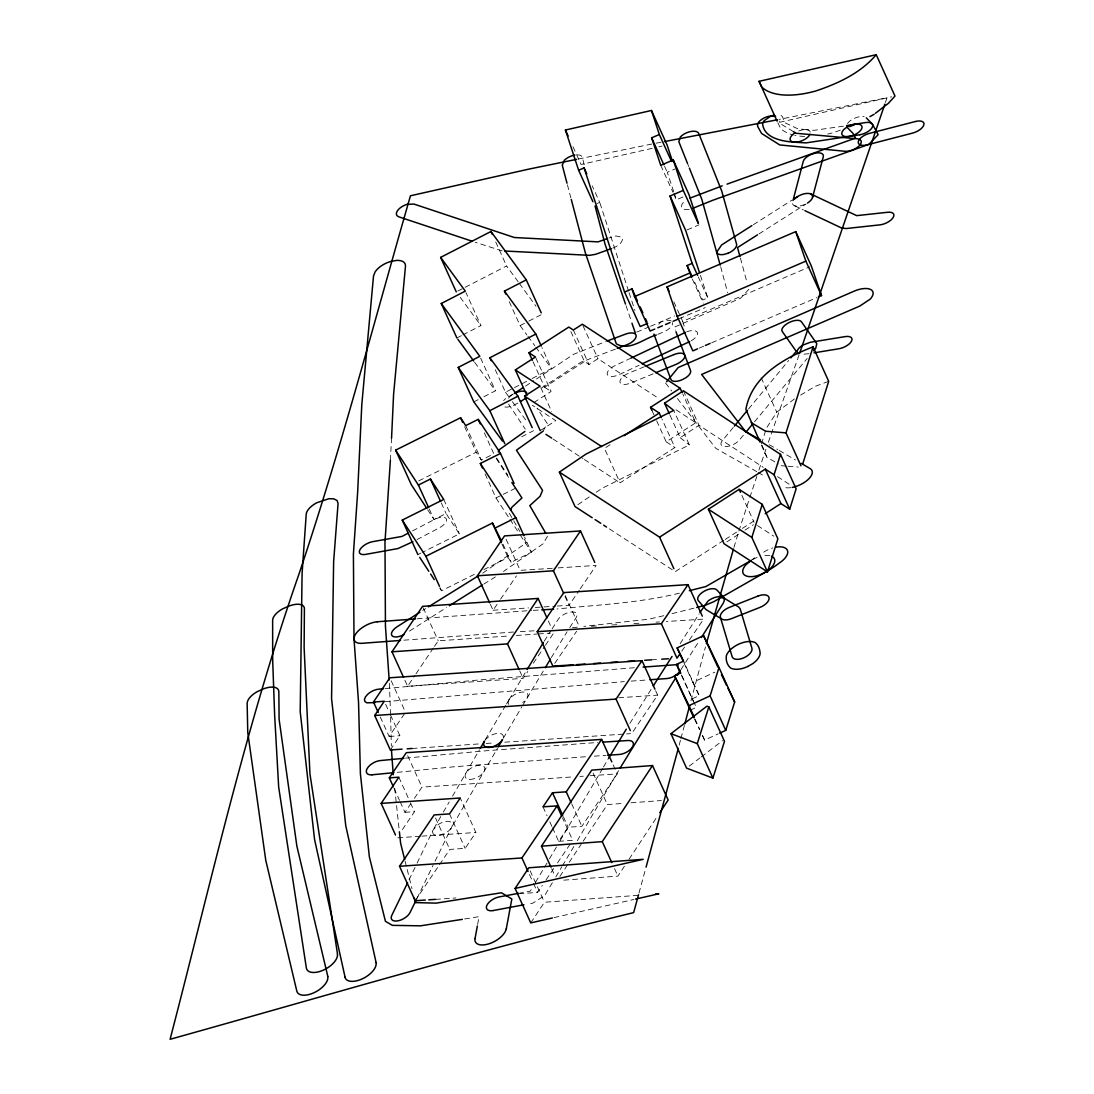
<?xml version="1.0" encoding="UTF-8"?>
<svg xmlns="http://www.w3.org/2000/svg" width="1094" height="1094" viewBox="0 0 1094 1094"><rect width="100%" height="100%" fill="white"/><g stroke="black" fill="none" stroke-linecap="round" stroke-linejoin="round"><path stroke-width="0.75" stroke-dasharray="5 3.75" d="M390.38 460.246L391.556 438.27M477.627 924.471L479.049 916.649L464.02 919.083M679.183 745.082L680.482 740.159M680.919 738.518L684.406 725.404M690.957 700.803L705.452 646.937M638.964 893.128L645.61 868.773M733.951 547.465L738.354 532.764M738.847 531.123L749.322 498.973M761.533 443.836L766.361 428.26L776.795 412.192L794.818 398.626M749.855 497.373L756.774 476.546M758.908 470.147L765.882 449.333M885.388 102.521L887.015 97.763L779.229 119.396M799.03 355.003L768.125 442.933M409.047 879.781L416.376 864.616M417.115 863.098L433.251 829.744L438.352 824.37L442.085 822.428A10.776 5.579 -28 0 1 451.74 827.119L433.785 863.836M416.978 898.365L433.046 865.368M543.034 431.241L547.315 423.583L537.017 408.117M440.773 816.534L433.525 829.238A10.776 5.497 -29.3 0 0 435.289 835.214L438.407 835.419A10.803 5.579 -28.1 0 0 451.466 827.625L497.469 748.296M443.33 812.104L449.196 801.984M452.547 796.2L479.459 749.8M485.312 739.694L505.66 705.384M503.281 738.272L521.783 706.902M602.644 768.398L558.911 842.804M603.478 766.962L608.551 758.279M547.506 536.265L543.062 543.814L503.459 571.478M549.462 858.872L558.049 844.267M573.858 846.51L562.685 865.368M577.304 840.671L618.575 770.682M531.178 889.627L530.262 891.159L520.429 892.991M535.527 882.297L547.738 861.798M552.361 882.694L544.621 895.671L532.669 903.22L527.212 904.177M555.807 876.909L561.824 866.817M509.052 699.736L526.296 670.95M506.508 703.975L509.052 699.736M522.659 705.439L543.527 670.622M551.321 657.617L567.048 631.785M629.898 723.38L651.518 688.687M680.153 643.696L699.121 613.843M680.837 669.788L699.586 640.291M544.224 641.152L551.171 630.308M552.046 628.954L558.118 619.464A10.776 5.183 -26.6 0 1 571.328 611.984A10.776 5.183 -26.6 0 1 576.032 617.782L567.95 630.39M559.896 876.431L568.278 863.754M569.208 862.346L582.24 842.612M583.17 841.204L607.375 804.582L624.264 803.311M563.861 880.15L617.919 876.116L624.428 866.257M629.077 859.2L657.918 815.522M530.754 922.898L544.415 902.263L638.636 895.289M404.889 680.263L407.611 686.266L415.036 675.244M415.952 673.863L433.58 647.703M434.496 646.322L438.215 640.811L509.585 635.929M407.611 686.266L523.137 678.376L527.773 671.484M533.339 663.224L544.484 646.691M545.414 645.31L553.769 632.906M380.274 716.994L389.122 736.481L405.477 712.249M390.326 749.964L399.912 735.742L389.71 713.261M400.185 801.834L404.944 812.322L410.619 803.926M414.394 798.333L421.956 787.147L573.16 776.877M402.387 829.58L414.489 811.68L409.73 801.191M415.173 900.745L438.557 866.051M439.501 864.67L449.784 849.409L465.141 848.37L475.876 832.479L460.232 798.005M552.525 827.816L558.637 841.313L568.142 827.242L581.885 826.298L617.248 773.882L612.49 763.393M655.593 690.629L657.631 695.128L631.689 733.568L626.616 733.924M518.871 893.702L537.578 892.43L542.323 885.402M546.125 879.767L553.714 868.513M557.516 862.879L570.808 843.173M490.331 604.244L493.052 610.247L499.602 600.62M500.532 599.238L516.45 575.868M557.256 606.049L569.071 605.269L579.341 590.158M580.271 588.791L596.134 565.434L553.947 568.169M554.754 663.347L576.647 631.238M681.753 651.231L684.612 647.046M689.37 640.058L703.647 619.122L666.246 621.515M733.295 427.398L722.409 440.554A10.776 4.855 -25.1 0 0 725.664 446.625A10.776 4.855 -25.1 0 0 739.407 440.007L744.782 433.525M748.542 408.992L788.678 360.5M754.463 421.833L807.167 358.476M658.875 324.221L660.913 321.896L674.588 315.92M748.857 289.322L740.583 298.224L674.273 327.215L675.408 330.224M689.247 766.115L699.928 757.951M701.268 756.939L722.614 740.624M577.851 504.676L590.555 496.074M596.203 492.259L601.85 488.43L689.357 444.875L673.726 410.4M536.484 378.975L573.639 354.306L605.379 341.697M670.007 415.214L680.208 437.696L698.998 425.251L763.27 467.316M525.53 386.086L533.735 380.753M541.721 387.85L581.051 362.155L615.703 349.013M570.863 331.578L584.456 361.553L588.982 364.493L597.953 358.695L659.108 398.708M726.826 541.899L739.407 533.763M744.987 530.152L753.383 524.723M533.065 361.758L544.621 387.235L584.456 361.553M533.858 402.551L551.089 391.461L535.445 356.986M540.245 430.626L555.779 420.643L532.354 405.3M610.055 444.766L604.435 448.39L620.066 482.864L674.902 447.514L661.979 419.043M656.66 420.821L666.178 441.798L695.798 422.735L682.888 394.25M723.777 540.368L675.217 571.642L606.514 527.034M725.199 539.451L736.631 532.094M742.347 528.416L755.202 520.142M753.328 224.708L791.892 200.202M758.935 233.925L806.059 203.935M422.763 610.438L425.593 608.647M409.484 631.088L446.502 607.553M482.741 573.133L526.405 542.747L523.164 537.14M483.794 584.087L495.391 576.921M800.617 395.125L815.112 386.387L828.691 381.327M517.79 403.071L515.151 404.534A10.776 5.005 -26.1 0 1 504.484 406.913M513.223 394.086L508.642 396.63A10.776 5.005 -26.1 0 0 503.609 400.623M412.534 530.905L434.222 519.554A10.79 4.855 -26.8 0 1 446.256 518.734A10.79 4.855 -26.8 0 1 439.2 527.91L417.046 539.533M457.757 291.1L463.678 288.05M465.155 287.298L506.604 265.965L518.378 282.088M456.895 337.978L461.394 335.653M462.899 334.873L480.936 325.602L465.976 292.631M509.216 301.602L520.101 325.588L527.376 321.841M528.826 321.089L541.913 314.347M473.839 401.895L478.16 399.666M483.931 396.698L495.445 390.777L480.498 357.793M495.281 369.745L505.483 392.226L512.895 388.411M514.385 387.645L530.699 379.249M532.176 378.483L551.472 368.541L541.954 347.564M521.729 436.766L533.571 430.68M418.824 480.854L476.205 452.219L481.333 460.068L492.45 454.543M427.658 509.763L434.044 519.541L446.078 513.51L459.357 533.872L422.325 552.347M439.692 587.97L441.511 590.746L476.3 573.379M483.863 569.605L508.067 557.516L511.199 562.289L531.438 552.183L524.641 537.195M485.107 473.976L495.979 497.948L501.736 495.09M503.172 494.365L516.136 487.91M417.894 554.562L420.848 553.085M612.749 248.147L616.551 246.341A10.776 5.388 -24.2 0 0 621.474 237.097L615.854 235.962L608.907 238M631.115 358.053L615.006 365.615A10.776 4.964 -25.2 0 0 607.375 374.695A10.776 4.964 -25.2 0 0 619.231 374.586L639.142 365.259M683.969 662.896L692.803 682.382L714.82 672.167M690.177 710.211L696.276 707.394L694.239 702.895M702.457 735.633L704.618 740.118L718.197 733.842M681.302 674.875L692.187 698.847L699.203 695.62L683.559 661.145M700.42 275.387L707.791 297.841L702.745 300.002L693.227 279.025M684.188 326.108L682.711 321.349L809.806 266.786M699.107 348.165L703.825 346.142M711.661 342.778L816.808 297.623M596.996 203.552L599.731 202.376L592.251 185.898M673.644 193.802L676.365 199.792L684.215 196.441M673.699 191.696L667.285 172.278L674.984 168.996M687.155 229.863L698.929 224.872M679.237 318.669L705.261 307.605M657.836 334.367L663.976 331.755A10.776 5.128 -25 0 0 672.509 322.58M636.749 332.111L648.988 326.928M650.52 326.285L661.241 321.759A10.776 5.128 -25 0 1 671.237 320.993M644.366 366.722L628.845 373.095A10.776 4.937 -25.3 0 0 619.97 382.134A10.776 4.937 -25.3 0 0 630.937 382.968L654.226 373.382M840.356 130.118L834.189 132.442A70.344 33.668 -24.4 0 1 827.679 134.056M679.388 593.18C639.457 602.999 597.857 604.845 557.01 608.975M663.798 615.69L648.81 619.19L583.854 626.37M672.031 613.638L696.714 607.457M652.202 148.333L581.051 164.497L572.9 146.514M658.82 146.828L662.13 146.076M779.461 122.323L891.692 96.819M554.029 917.606L633.877 899.459M578.302 159.013L654.486 143.505M656.154 143.191L661.145 142.234M843.474 126.166L814.018 130.323L806.223 129.653M809.013 353.649L800.617 354.593M572.353 627.778L577.29 627.177M405.601 758.128L487.555 750.634L597.775 742.47M397.327 772.337L454.612 766.73L585.987 756.706M385.266 688.577L477.846 680.071L634.602 667.723M385.088 701.678L624.4 681.603M417.197 618.794L531.588 610.452M403.864 640.181L513.524 632.017M631.006 802.805L661.405 800.534M631.197 681.111L648.195 679.88M516.382 635.464L536.771 634.069M538.467 633.959L550.364 633.139M618.698 697.767L657.631 695.128M389.122 736.481L399.912 735.742M412.192 748.474L479.459 743.906M486.187 743.455L492.915 743.004M504.744 742.197L624.92 734.033M579.943 776.425L583.334 776.193M590.117 775.728L617.248 773.882M420.205 836.254L396.794 837.854L395.44 834.845M421.874 836.144L475.876 832.479M435.576 899.364L455.966 897.969M594.329 756.145L605.994 755.366M404.944 812.322L414.489 811.68M558.637 841.313L572.709 840.356L562.507 817.874M552.265 568.292L520.197 570.371L505.92 538.891M493.052 610.247L528.525 607.922M535.294 607.485L555.561 606.158M591.416 626.288L598.213 625.864M611.819 624.989L620.325 624.442M633.932 623.58L640.728 623.142M656.031 622.171L659.436 621.953M651.491 659.846L659.997 659.299M533.284 610.356L540.067 609.96M520.347 631.621L535.691 630.718M781.212 465.702L786.326 466.112M788.036 466.249L798.251 467.07M806.442 129.666L797.594 128.709L785.068 122.829L782.497 116.962A10.79 5.251 -22.9 0 0 778.107 114.788M502.173 250.882L475.234 242.266M794.217 205.604L803.406 209.952M756.733 471.651L715.695 448.253L676.735 397.601M769.219 444.711L777.779 449.607M779.243 450.468L795.406 459.959M758.142 472.444L765.267 476.642M761.383 445.108L766.826 457.101L778.34 463.979M793.369 131.595L780.87 123.991L779.215 121.037M757.499 525.585L773.8 536.169M544.621 387.235L551.089 391.461M676.037 409.799L695.798 422.735M777.561 476.669L790.415 485.08M666.178 441.798L674.902 447.514M553.072 439.022L583.006 458.605M584.428 459.548L620.066 482.864M680.208 437.696L689.357 444.875M665.535 383.023L671.634 390.968M505.483 392.226L509.421 397.628M519.349 283.428L536.033 306.279M520.101 325.588L526.966 334.983M527.937 336.323L534.802 345.718M535.787 347.072L551.472 368.541M460.218 297.267L480.936 325.602M512.389 401.662L526.829 421.45M474.687 362.346L495.445 390.777M508.573 404.055L525.257 429.121M496.635 458.112L507.78 475.138M495.979 497.948L509.038 517.941M509.982 519.363L519.308 533.64M520.238 535.062L531.438 552.183M496.266 458.509L510.023 479.651M509.298 513.223L519.923 531.534M777.807 122.692L780.61 128.49A70.344 33.668 -24.4 0 0 793.314 134.959M692.803 682.382L699.203 695.62M694.512 719.182L699.558 729.643M692.187 698.847L694.922 704.55M761.15 377.717L776.795 412.192M664.564 166.274L667.285 172.278M660.735 165.317L672.974 192.298M698.259 276.85L707.791 297.841M692.338 279.12L703.223 303.106M673.863 301.862L682.711 321.349M741.855 495.35L754.094 522.33M683.367 390.777L698.998 425.251M651.901 410.332L653.938 414.817M582.993 325.725L597.953 358.695M573.352 330.019L588.982 364.493M495.719 241.979L506.604 265.965M682 675.914L693.555 701.391M695.1 719.127L699.859 729.63M702.58 735.619L704.618 740.118M540.819 387.659L551.691 411.645M565.229 595.574L579.505 627.053M564.996 596.271L569.071 605.269M484.327 432.868L493.845 453.846M465.702 425.593L481.333 460.068M464.649 426.742L476.205 452.219M548.326 620.927L551.732 628.421M503.049 544.306L511.199 562.289M501.955 544.019L508.067 557.516M593.098 773.102L607.375 804.582M614.513 868.622L617.919 876.116M443.726 499.397L459.357 533.872M519.732 670.882L523.137 678.376M441.32 503.021L446.078 513.51M571.683 803.816L581.885 826.298M429.286 509.052L434.044 519.541M563.383 816.739L568.142 827.242M543.007 806.839L547.082 815.823M549.803 821.826L551.841 826.312M440.157 587.751L441.511 590.746M551.663 868.663L555.068 876.157M423.255 607.84L438.215 640.811M530.139 870.783L544.415 902.263M529.414 874.448L532.819 881.942M533.489 883.446L537.578 892.43M391.187 680.769L404.794 710.758M449.511 813.895L465.141 848.37M385.635 704.276L389.04 711.77M407.679 755.681L421.956 787.147M435.508 817.929L449.784 849.409M398.845 777.205L409.047 799.687M394.059 788.336L399.501 800.329M687.511 163.43L688.741 166.548M762.121 445.313L766.826 457.101M626.042 305.677L631.443 321.609M674.232 193.323L676.365 199.792M628.571 291.127L599.731 202.376M629.091 292.727L634.917 310.436M740.419 258.129L747.161 283.045M720.659 266.786L727.701 292.782M567.417 184.79L570.849 197.836M584.223 164.743L582.309 157.399A10.776 5.238 -23.2 0 0 576.128 154.897M405.081 861.087L411.987 888.643M394.702 788.213L399.214 830.168M389.409 683.326L390.599 715.49M390.64 717.199L391.351 746.108M847.563 123.567A10.776 5.114 -22.7 0 1 864.137 116.73M689.152 209.364A10.776 5.333 -23.8 0 1 681.576 207.094L681.767 204.852A10.776 5.224 -23.3 0 1 685.309 200.735M804.678 136.449A70.344 33.668 -24.4 0 1 794.777 135.3M485.066 740.241A10.79 5.579 -27.9 0 1 498.126 733.336A10.79 5.579 -27.9 0 1 502.488 739.653M508.778 704.372A10.79 5.443 -27.5 0 1 514.207 694.854A10.79 5.443 -27.5 0 1 526.993 693.145A10.79 5.443 -27.5 0 1 522.672 702.512M804.938 204.387A10.776 5.155 -23.6 0 1 792.644 201.952M798.688 130.979A10.776 5.142 -22.8 0 1 810.257 132.1M686.663 331.851A10.776 5.073 -25.2 0 1 697.288 332.398A10.776 5.073 -25.2 0 1 690.943 340.945M790.716 487.664A17.244 8.123 -24.2 0 1 782.388 486.68M508.464 398.216A10.776 5.019 -26.1 0 1 513.168 394.127M752.631 559.595A17.244 8.547 -24.9 0 1 758.771 556.86M764.911 555.52A17.244 8.547 -24.9 0 1 770.121 555.779M763.68 552.169A17.244 8.547 -24.9 0 1 772.761 547.944M750.73 560.771A58.242 28.841 -24.9 0 1 756.939 556.299M469.764 779.379A10.79 5.579 -27.9 0 0 484.861 768.945A10.79 5.579 -27.9 0 0 470.311 768.631A10.79 5.579 -27.9 0 0 469.764 779.379"/><path stroke-width="1.5" d="M390.38 460.246L384.979 542.118L385.444 626.192L389.177 679.962M391.556 438.27L393.58 394.496L405.464 266.321A17.244 8.684 -25.7 0 0 396.452 260.413L390.408 261.548A17.244 8.752 -25.3 0 0 375.064 271.968L373.505 276.057L361.786 404.794L357.656 492.163L353.403 554.097L354.005 638.759L358.545 702.471L360.405 773.868L369.375 856.93L385.444 921.326L392.377 925.36L420.493 925.825L462.338 919.357M475.056 938.529L477.34 926.03M506.276 928.915L511.828 898.994L501.435 892.759L436.123 903.138L415.46 902.591L414.366 898.215M792.986 200.53L803.242 161.433A10.776 5.128 -22.8 0 1 814.825 153.256A10.776 5.128 -22.8 0 1 823.276 156.825L812.527 197.44M678.307 748.364L646.062 867.159M684.844 723.763L689.644 705.726M706.341 643.682L733.459 549.106M638.527 894.755L633.645 912.615C477.955 950.495 324.357 996.183 170.09 1039.3C210.65 883.624 245.726 726.266 298.935 574.213C340.849 449.497 374.066 322.142 410.455 195.785L528.634 169.16L576.647 159.341M767.482 571.888L751.838 537.414L762.244 504.348L739.134 489.346L708.392 509.243L724.023 543.718L767.482 571.888L777.875 538.822L762.244 504.348M800.972 465.839L786.012 432.868L813.061 346.853C784.22 357.916 751.742 376.213 745.889 409.361L760.029 442.113M780.487 454.352L796.117 488.827L789.704 509.23L774.073 474.755L780.487 454.352L683.367 390.777L664.564 403.221L669.323 413.723M719.702 733.144L725.746 730.354L710.102 695.88L719.004 667.545L703.592 635.655L677.159 647.908L683.285 661.391M712.919 778.107L697.275 743.633L708.844 706.847L706.97 706.15L670.95 733.677L686.581 768.152L712.919 778.107L724.474 741.322L708.844 706.847M802.681 464.088L828.691 381.327L813.061 346.853M725.746 730.354L734.648 702.02L719.004 667.545M884.855 104.108L799.605 353.403M510.57 510.255L511.828 507.301L521.947 497.975L511.855 482.468M407.583 882.817L391.775 915.404A10.79 5.47 -29.5 0 0 397.532 920.916A10.79 5.47 -29.5 0 0 410.086 912.451L416.294 899.774M498.221 451.972L499.643 449.429L524.86 431.46M480.293 748.351L484.464 741.158A10.79 5.579 -27.9 0 0 489.387 747.448A10.79 5.579 -27.9 0 0 502.461 739.667M498.303 746.846L502.474 739.653M608.551 758.279L626.301 729.165M620.216 767.892L675.477 678.212M527.144 669.528L543.362 642.506M545.263 667.737L550.46 659.067M672.017 656.482L653.282 685.924M700.023 612.421L707.818 601.262A10.79 5.279 -25.9 0 1 718.813 596.654L723.831 598.295L724.351 600.442L723.353 603.04L701.377 637.487M677.268 675.408L679.948 671.196M550.993 867.173L541.475 846.182L591.745 770.108L652.516 765.554L668.16 800.029L659.778 812.705M541.475 846.182L602.274 841.642L652.516 765.554M515.11 888.424L528.785 867.788L643.19 859.323L515.11 888.424L530.754 922.898L552.374 917.989M403.536 677.268L391.98 651.792L422.571 606.336L538.125 598.432L546.973 617.919M391.98 651.792L507.493 643.901L538.125 598.432M378.237 712.509L373.478 702.006L389.833 677.774L641.987 660.653L654.909 689.138M402.1 749.158L390.326 749.964L374.695 715.49L384.281 701.268L373.478 702.006M393.389 786.846L389.3 777.848L406.312 752.672L601.604 739.407L611.806 761.889M395.44 834.845L381.163 803.379L398.845 777.205L389.3 777.848M425.375 900.047L415.173 900.745L399.529 866.27L434.154 814.934L449.511 813.895L460.232 798.005L381.163 803.379M601.604 739.407L566.241 791.824L552.497 792.767L543.007 806.839L557.078 805.881L561.837 816.384M374.695 715.49L616.059 699.093L641.987 660.653M399.529 866.27L521.934 857.956L557.078 805.881M489.647 602.753L477.408 575.772L504.553 535.896L580.504 530.959L594.78 562.439M477.408 575.772L553.441 570.794L580.504 530.959M573.256 664.837L552.853 666.137L537.209 631.662L563.875 592.579L688.017 584.647L702.293 616.127M537.209 631.662L661.364 623.73L688.017 584.647M679.853 654.021L676.995 658.205L661.364 623.73M666.588 381.738L678.212 367.529L854.277 291.1A17.244 7.986 -23.9 0 1 870.633 289.486A17.244 7.986 -23.9 0 1 870.195 299.141L859.775 306.074L701.623 374.449L745.602 431.638L760.398 439.815M734.389 426.086L747.448 410.305M790.839 357.888L796.254 351.352L782.265 331.496A10.776 4.882 -24.7 0 1 789.006 322.58A10.776 4.882 -24.7 0 1 801.451 321.773L816.794 343.653L815.727 348.289L813.58 350.846M745.862 432.226L752.316 424.431M876.226 54.7C860.609 73.12 837.922 83.65 815.427 91.075A70.344 33.668 -24.4 0 1 761.848 87.11L759.045 81.325L876.226 54.7L894.988 96.067L888.424 103.301L875.405 113.297M543.034 431.241L516.436 450.181L542.542 490.317L540.067 496.293L529.797 505.619L545.838 533.38M592.21 517.736L575.034 506.59L559.39 472.116L586.206 453.955L673.726 410.4L664.564 403.221M514.59 393.197L522.795 387.864M526.064 398.011L520.429 401.607M532.381 360.254L528.976 352.76L568.825 327.079L573.352 330.019L582.323 324.221L680.167 388.261L682.205 392.76M526.898 395.413L515.342 369.922L535.445 356.986L528.976 352.76M540.245 430.626L524.6 396.151L540.135 386.168L515.342 369.922M651.901 410.332L650.533 407.324L680.167 388.261M624.113 435.699L659.258 413.04L661.296 417.539M559.39 472.116L659.573 537.168L765.28 469.107L774.073 474.755M765.198 513.701L780.911 503.582L789.704 509.23M751.893 225.624L721.657 244.906L716.652 252.222L720.208 265.158M794.75 198.383L797.608 196.564M757.513 234.841L737.52 247.559L739.995 256.611M419.932 612.243L397.3 626.63A10.79 5.101 -27.8 0 0 392.008 635.696A10.79 5.101 -27.8 0 0 404.001 634.52M428.424 606.842L478.447 575.786M449.361 605.734L482.345 584.989M751.222 560.401L705.862 586.548L689.316 590.692M869.908 116.661L874.106 114.296M408.021 533.27L402.004 536.429L372.671 541.667A10.79 4.909 -27.2 0 0 359.967 549.667A10.79 4.909 -27.2 0 0 365.697 554.384L397.956 548.559L412.903 541.708M456.266 291.866L440.636 257.391L490.96 231.49L526.282 279.873L541.243 312.843M456.895 337.978L441.251 303.503L465.306 291.127L440.636 257.391M505.825 294.108L504.457 291.113L526.282 279.873M502.488 441.087L473.839 401.895L458.208 367.42L479.815 356.302L441.251 303.503M491.206 360.76L489.838 357.752L535.828 334.067L541.27 346.06M458.208 367.42L489.825 410.674L517.927 396.206L532.204 427.686M426.756 508.368L411.276 484.615L395.631 450.14L460.574 417.744L465.702 425.593L478.201 419.371L500.491 453.436L514.084 483.411M395.631 450.14L418.4 485.066L430.434 479.035L443.726 499.397L402.25 520.088L417.894 554.562M402.25 520.088L425.867 556.272L492.437 523.041L501.681 541.298M495.568 527.814L515.794 517.708L523.958 535.704M482.386 467.972L480.348 463.473L500.491 453.436M685.377 332.412L631.115 358.053M642.205 363.823L689.699 341.574M693.787 717.691L674.547 675.736L680.646 672.919L676.543 664.373L683.559 661.145L677.159 647.908M674.547 675.736L688.974 705.644L710.102 695.88M691.668 277.63L687.1 265.527L692.146 263.367L670.048 196.017L683.285 190.397L673.275 159.97L660.735 165.317L651.641 137.803L659.34 134.521L651.463 110.48L565.42 130.022L578.63 170.24L592.907 201.72M697.548 348.849L692.83 350.859L677.2 316.385L667.067 286.874L795.735 231.627L811.379 266.102L821.512 295.599L818.367 296.953M677.2 316.385L805.868 261.124L795.735 231.627M705.384 345.472L710.102 343.448M578.63 170.24L584.087 167.902L586.808 173.905M647.634 323.373L640.195 326.532L624.565 292.057L631.99 288.898L637.433 300.891M654.745 329.089L650.151 331.044L634.52 296.57L689.617 273.131M657.809 327.79L662.403 325.834M665.467 324.535L670.061 322.58M673.111 321.28L677.706 319.325M656.291 335.024C643.874 338.415 629.474 351.68 616.319 343.817L585.386 253.001L571.273 199.464M645.925 366.08L673.877 354.606M655.771 372.739L675.942 364.425A10.776 4.923 -25 0 0 684.844 355.454A10.776 4.923 -25 0 0 673.877 354.606M693.076 208.216L712.864 200.243L868.937 144.326L878.154 134.644L872.465 124.265L866.298 117.837M690.109 198.082L722.231 185.843M617.262 348.425L626.684 344.856A10.776 5.169 -25.2 0 0 636.147 335.735A10.776 5.169 -25.2 0 0 625.659 334.08L606.938 341.109M849.6 126.644L854.236 124.894M611.19 248.707L595.628 254.3L589.68 255.34L504.731 251.005M607.361 238.56L598.117 241.87L514.399 237.521L413.915 204.058L407.05 204.359A10.79 5.47 -25.3 0 0 397.396 210.827A10.79 5.47 -25.3 0 0 398.831 216.831L471.993 241.186M727.045 184.134L855.549 138.076L852.964 133.359L847.467 127.752A10.776 5.114 -22.7 0 1 846.742 125.892M728.016 253.247L724.105 254.423A10.776 5.238 -24.4 0 1 716.652 252.235L701.774 199.163L689.37 168.093M696.714 607.457L704.946 605.406L713.726 601.714L764.856 572.504A17.244 8.547 -24.9 0 0 771.489 556.217M635.532 899.09L658.82 893.798L655.456 894.044M777.574 119.738L664.468 141.591M493.244 910.536L523.971 904.779M518.788 893.292L499.124 896.93A10.79 5.456 -28.5 0 0 486.803 905.49A10.79 5.456 -28.5 0 0 493.23 910.564M846.619 125.632L854.469 124.278A10.776 5.101 -22.6 0 1 861.716 128.654A10.776 5.101 -22.6 0 1 849.341 136.381L805.977 142.89L794.176 142.193M813.991 352.842L838.838 348.767A10.776 4.937 -23.8 0 0 851.515 341.137A10.776 4.937 -23.8 0 0 845.06 336.624L810.257 342.313L802.572 345.198L799.509 347.55A10.79 4.882 -24.8 0 0 798.196 353.813M403.905 758.292L380.165 760.59A10.803 5.566 -29.1 0 0 367.174 768.549A10.803 5.566 -29.1 0 0 372.042 774.812M372.056 774.798L393.949 772.665M383.584 688.728L378.538 689.193A10.817 5.361 -28.5 0 0 367.721 694.225L365.41 696.946L364.439 699.531L364.972 701.61L366.914 702.84L375.01 702.594M415.515 618.931L377.362 621.761M400.5 640.441L362.1 643.299A17.258 8.123 -28 0 1 355.974 633.576A17.258 8.123 -28 0 1 377.348 621.789M643.053 667.108L675.148 664.783A10.79 5.525 -26.6 0 1 678.294 665.056M649.891 679.757L666.875 678.54A10.79 5.525 -26.6 0 0 680.058 671.005M407.146 748.816L412.192 748.474M428.766 899.815L435.576 899.364M607.662 755.243L619.341 754.463A10.79 5.593 -27.1 0 0 632.523 746.874A10.79 5.593 -27.1 0 0 627.683 740.515L602.767 742.142M576.661 664.619L585.167 664.072M593.673 663.538L600.469 663.101M610.671 662.444L617.481 662.007M627.683 661.364L634.479 660.926M644.681 660.27L651.491 659.846M661.692 659.19L668.489 658.752M541.749 609.864L553.619 609.167M786.012 432.868L765.581 431.227L751.195 422.626M809.984 134.33A10.776 5.142 -22.7 0 1 794.066 142.165C782.073 141.331 763.366 137.994 762.586 123.198L764.063 120.737L770.477 116.374A10.79 5.251 -22.9 0 1 774.429 115.116M775.646 116.333L768.945 116.237A10.79 5.292 -22.4 0 0 758.785 122.022L757.486 124.47L757.718 126.548L761.574 133.441L779.749 144.941L844.978 151.273A10.776 5.101 -22.7 0 0 859.2 145.817A10.776 5.101 -22.7 0 0 857.354 138.801L796.145 133.29L793.369 131.595M670.95 733.677L697.275 743.633M804.938 210.677L841.71 228.058L846.168 228.537L879.959 224.858A10.776 5.046 -24.1 0 0 893.114 217.556A10.776 5.046 -24.1 0 0 887.713 212.263L856.698 215.641L810.886 194.021M801.287 463.405L810.107 468.574A17.244 8.123 -24.2 0 1 809.081 478.584A17.244 8.123 -24.2 0 1 792.206 487.418M708.392 509.243L751.838 537.414M595.068 519.595L600.797 523.315M603.656 525.175L606.514 527.034M650.533 407.324L659.258 413.04M524.6 396.151L601.577 446.53M545.947 434.359L551.649 438.079M489.838 357.752L517.927 396.206M504.457 291.113L535.828 334.067M457.88 339.331L473.702 360.993M480.348 463.473L515.794 517.708M419.699 557.338L428.793 571.259M430.612 574.049L434.236 579.615M721.425 674.683L726.566 685.323M728.043 688.358L734.648 702.02M759.045 81.325L777.109 121.16M805.868 261.124L821.512 295.599M651.463 110.48L667.094 144.955L672.359 160.982M673.275 159.97L688.919 194.445L698.423 223.326M659.34 134.521L671.579 161.502M683.285 190.397L698.245 223.367M651.641 137.803L663.88 164.784M670.048 196.017L685.678 230.492L699.367 272.187M692.146 263.367L697.589 275.36M687.1 265.527L691.873 276.03M765.28 469.107L780.911 503.582M667.067 286.874L669.104 291.373M739.134 489.346L740.501 492.341M565.42 130.022L568.142 136.025M640.154 306.894L642.862 312.884M645.583 318.887L646.951 321.882M659.573 537.168L673.849 568.648M703.592 635.655L717.869 667.135M490.96 231.49L492.327 234.485M676.543 664.373L680.632 673.371M688.974 705.644L694.416 717.637M489.825 410.674L504.785 443.644M616.059 699.093L630.335 730.573M553.441 570.794L563.642 593.276M478.201 419.371L480.252 423.87M460.574 417.744L462.612 422.243M492.437 523.041L501.271 542.528M602.274 841.642L611.792 862.619M507.493 643.901L519.048 669.378M430.434 479.035L440.636 501.517M566.241 791.824L571 802.326M418.4 485.066L428.602 507.548M552.497 792.767L562.699 815.249M425.867 556.272L439.473 586.261M521.934 857.956L528.06 871.453M687.511 163.43L678.827 141.687L680.359 137.01A10.79 5.292 -22.4 0 1 690.806 131.499A10.79 5.292 -22.4 0 1 698.779 133.509L721.684 190.917L736.563 244.085A10.776 5.21 -24.3 0 1 728.03 253.247M653.884 334.121L670.909 379.427A10.79 4.896 -25.3 0 0 682.451 379.591L686.088 377.567A10.776 4.909 -24.9 0 0 690.56 370.606L675.969 331.728M634.52 296.57L631.99 288.898M625.494 304.091L605.146 244.441L595.04 206M631.976 323.195L635.217 332.754M624.565 292.057L584.087 167.902M566.993 183.163L562.275 165.235L564.231 160.38A10.776 5.238 -23.2 0 1 574.883 155.061M404.671 859.474L400.623 843.255L399.392 831.796M327.803 976.354L296.884 846.223L279.107 719.237L278.833 691.736A17.258 8.109 -28 0 0 263.066 689.015L256.953 691.818A17.244 8.451 -24.8 0 0 247.148 703.51L247.764 732.501L265.774 860.349L296.83 991.137A17.285 8.779 -29.8 0 0 314.388 992.545A17.285 8.779 -29.8 0 0 327.735 976.395M376.104 962.611L345.759 825.696L331.564 698.642L333.629 561.714L338.06 503.541L337.116 500.56L333.902 498.864L328.897 498.7L316.713 502.775A17.244 8.232 -24.4 0 0 306.224 514.221L302.081 573.529L300.207 711.688L314.552 839.454L345.075 977.229M337.513 954.077L309.944 773.923L304.118 647.648L304.405 608.729A17.272 7.877 -27.3 0 0 288.734 606.144L282.58 608.879A17.244 8.191 -24.3 0 0 272.638 620.312L272.68 660.188L274.635 715.038L278.669 787.078L306.361 968.012A17.285 8.779 -29.7 0 0 323.304 970.159A17.285 8.779 -29.7 0 0 337.444 954.105M393.252 774.771L391.433 749.513M376.035 962.638A17.285 8.752 -29.7 0 1 362.524 978.747A17.285 8.752 -29.7 0 1 345.034 977.243M794.121 199.45A10.776 5.196 -23.5 0 1 809.929 193.665A10.776 5.196 -23.5 0 1 807.509 203.046M794.066 142.165A10.776 5.142 -22.7 0 1 794.982 132.853M514.385 393.443A10.776 5.019 -26.1 0 1 526.706 392.65M775.865 547.191A17.244 8.547 -24.9 0 1 787.612 550.952A17.244 8.547 -24.9 0 1 779.721 562.726A58.228 28.841 -24.9 0 1 760.836 574.459A17.244 8.547 -24.9 0 1 744.836 575.266A17.244 8.547 -24.9 0 1 746.012 564.709A58.242 28.841 -24.9 0 1 750.73 560.771M506.207 928.929A17.272 8.643 -28.7 0 1 488.731 943.89A17.272 8.643 -28.7 0 1 475.028 938.543M747.831 666.451C742.566 668.913 736.276 670.513 730.683 668.133A48.068 24.888 -25.7 0 1 726.375 655.703A17.258 8.93 -25.7 0 1 739.093 643.997A17.258 8.93 -25.7 0 1 755.475 642.766A48.068 24.888 -25.7 0 1 759.851 651.422A17.285 8.943 -25.7 0 1 752.85 663.579L747.831 666.451M758.06 596.039L729.233 607.43A10.79 5.579 -25.7 0 0 720.317 616.989A10.79 5.579 -25.7 0 0 731.312 618.712L760.139 607.32A10.79 5.579 -25.7 0 0 769.055 597.748A10.79 5.579 -25.7 0 0 758.06 596.039M915.309 121.53L869.716 133.318A10.776 5.101 -22.8 0 0 858.311 141.536A10.776 5.101 -22.8 0 0 866.981 144.914L912.574 133.099A10.776 5.019 -24 0 0 923.91 124.716A10.776 5.019 -24 0 0 915.309 121.53M859.802 134.753L849.081 136.435A10.776 5.114 -22.7 0 1 842.161 131.868A10.776 5.114 -22.7 0 1 854.729 124.237L865.45 122.569A10.776 5.101 -22.6 0 1 872.369 127.123A10.776 5.101 -22.6 0 1 859.802 134.74M724.46 598.363L716.994 590.104A10.776 5.265 -25.9 0 0 704.18 591.225A10.776 5.265 -25.9 0 0 698.314 600.606L705.986 609.563L720.727 618.425L732.159 656.728A10.79 5.579 -25.7 0 0 743.66 657.891A10.79 5.579 -25.7 0 0 751.92 648.236L740.146 608.811L738.696 607.02L724.46 598.363"/></g></svg>
